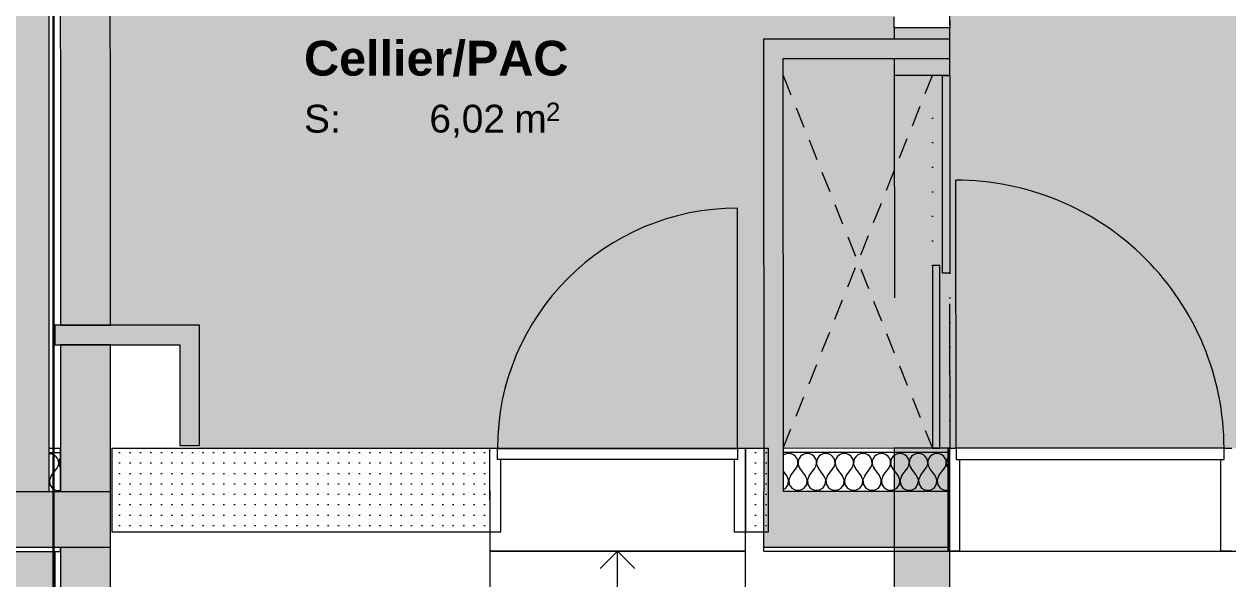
# Model space of a CAD drawing. Header units: millimetres. Extents: x 318905 to 439572, y -5133 to 105868.
# Drawn here: x 368244 to 372574, y 50883 to 52878 of the extents above; entities that cross this region are included whole.
import ezdxf

# ---------------------------------------------------------------- set-up
doc = ezdxf.new("R2010")
doc.units = ezdxf.units.MM
doc.header["$MEASUREMENT"] = 0
for name, pattern in [('ArchiStair2_dashed', [1800, 800, -1000]), ('Pointillé', [88.194442, 0, -88.194442]), ('Tirets petits', [125, 75, -50])]:
    doc.linetypes.add(name, pattern=pattern)
for name, color, linetype, lineweight in [('0_Stylo_No__1', 7, 'Continuous', 5), ('2D - Dessins placés (Géomètre)_Stylo_No__1', 7, 'Continuous', 5), ('2D - Dessins placés (Géomètre)_Stylo_No__141', 1, 'Continuous', 25), ('2D - Dessins placés (Géomètre)_Stylo_No__6', 5, 'Continuous', 5), ('INTI_Agencement_Stylo_No__1', 7, 'Continuous', 5), ('INTI_Agencement_Stylo_No__142', 8, 'Continuous', 0), ('Marques & Zones_Stylo_No__1', 7, 'Continuous', 5), ('Murs ext - Périphériques_Stylo_No__1', 7, 'Continuous', 5), ('Murs ext - Périphériques_Stylo_No__41', 7, 'Continuous', 20)]:
    doc.layers.add(name, color=color, linetype=linetype, lineweight=lineweight)
for name, color, linetype in [('2D - Dessins placés (Géomètre)', 7, 'Continuous'), ('INTI_Agencement', 7, 'Continuous'), ('Marques & Zones', 7, 'Continuous')]:
    doc.layers.add(name, color=color, linetype=linetype)
for name, color, linetype, lineweight, true_color in [('2D - Dessins placés (Géomètre)_Stylo_No__241', 7, 'Continuous', 5, 0x4d4d4d), ('2D - Dessins placés (Géomètre)_Stylo_No__253', 7, 'Continuous', 13, 0xb6d398), ('2D - Dessins placés (Géomètre)_Stylo_No__61', 7, 'Continuous', 15, 0x6a6a6a), ('Murs ext - Périphériques_Stylo_No__67', 7, 'Continuous', 15, 0x6a6a6a), ('Murs ext - Périphériques_Stylo_No__87', 7, 'Continuous', 13, 0x6a6a6a)]:
    doc.layers.add(name, color=color, linetype=linetype, lineweight=lineweight, true_color=true_color)
doc.styles.add('STYLE_GENERE_1', font='Arial')
doc.styles.add('STYLE_GENERE_2', font='Arial')
pattern_1 = [(0, (0, 0), (0, 86.60254), [0, -50]), (0, (25, 43.3), (0, 86.60254), [0, -50])]
pattern_2 = [(0, (0, 0), (0, 37.5), [0, -37.5])]

# ---------------------------------------------------------------- blocks, each defined once
blk = doc.blocks.new('*X37')
at = {"layer": 'Murs ext - Périphériques_Stylo_No__1', "linetype": 'Continuous'}
for p, q in [((368335, 51333.3), (368334.3, 51333.2)), ((368344.1, 51332.1), (368335, 51333.3)), ((368352.5, 51328.4), (368344.1, 51332.1)), ((368359.6, 51322.5), (368352.5, 51328.4)), ((368364.8, 51314.9), (368359.6, 51322.5)), ((368374.3, 51318.5), (368371.9, 51314.9)), ((368341.7, 51253.3), (368361.7, 51280)), ((368361.7, 51280), (368366.1, 51288.1)), ((368367.8, 51306.2), (368364.8, 51314.9)), ((368366.1, 51288.1), (368368.2, 51297)), ((368368.2, 51297), (368367.8, 51306.2)), ((368368.9, 51306.2), (368368.5, 51297)), ((368368.5, 51297), (368370.6, 51288.1)), ((368371.9, 51314.9), (368368.9, 51306.2)), ((368370.6, 51288.1), (368374.3, 51281.2)), ((368334.6, 51238.4), (368334.3, 51239.1)), ((368334.3, 51235.3), (368334.6, 51238.4)), ((368341.7, 51253.3), (368335.4, 51238.4)), ((368335.4, 51238.4), (368336.9, 51222.2)), ((368336.9, 51222.2), (368345.9, 51208.7)), ((368345.9, 51208.7), (368360.2, 51201)), ((368360.2, 51201), (368374.3, 51201))]:
    blk.add_line(p, q, dxfattribs=at)
blk = doc.blocks.new('Hachure_16', base_point=(0, 4000))
at = {"layer": 'Murs ext - Périphériques_Stylo_No__1', "linetype": 'Continuous'}
blk.add_blockref('*X37', (0, 0), dxfattribs=at)
blk = doc.blocks.new('*X43')
at = {"layer": 'Murs ext - Périphériques_Stylo_No__1', "linetype": 'Continuous'}
for p, q in [((370976.8, 51329.2), (370975.1, 51327.8)), ((370985.2, 51332.9), (370976.8, 51329.2)), ((370994.3, 51334.2), (370985.2, 51332.9)), ((371003.4, 51332.9), (370994.3, 51334.2)), ((371011.8, 51329.2), (371003.4, 51332.9)), ((371018.9, 51323.3), (371011.8, 51329.2)), ((371024.1, 51315.7), (371018.9, 51323.3)), ((371027.1, 51307), (371024.1, 51315.7)), ((371031.2, 51315.8), (371028.2, 51307)), ((371036.4, 51323.3), (371031.2, 51315.8)), ((371043.4, 51329.2), (371036.4, 51323.3)), ((371051.9, 51332.9), (371043.4, 51329.2)), ((371061, 51334.2), (371051.9, 51332.9)), ((371070.1, 51332.9), (371061, 51334.2)), ((371078.5, 51329.2), (371070.1, 51332.9)), ((371085.6, 51323.3), (371078.5, 51329.2)), ((371090.8, 51315.8), (371085.6, 51323.3)), ((371093.7, 51307.1), (371090.8, 51315.8)), ((371097.8, 51315.8), (371094.9, 51307.1)), ((371103, 51323.4), (371097.8, 51315.8)), ((371110.1, 51329.2), (371103, 51323.4)), ((371118.5, 51332.9), (371110.1, 51329.2)), ((371127.6, 51334.2), (371118.5, 51332.9)), ((371136.7, 51332.9), (371127.6, 51334.2)), ((371145.2, 51329.2), (371136.7, 51332.9)), ((371152.2, 51323.4), (371145.2, 51329.2)), ((371157.5, 51315.8), (371152.2, 51323.4)), ((371160.4, 51307.1), (371157.5, 51315.8)), ((371164.5, 51315.8), (371161.6, 51307.1)), ((371169.7, 51323.4), (371164.5, 51315.8)), ((371176.8, 51329.2), (371169.7, 51323.4)), ((371185.2, 51333), (371176.8, 51329.2)), ((371194.3, 51334.2), (371185.2, 51333)), ((371203.4, 51333), (371194.3, 51334.2)), ((371211.8, 51329.3), (371203.4, 51333)), ((371218.9, 51323.4), (371211.8, 51329.3)), ((371224.1, 51315.8), (371218.9, 51323.4)), ((371227.1, 51307.1), (371224.1, 51315.8)), ((371231.2, 51315.8), (371228.2, 51307.1)), ((371236.4, 51323.4), (371231.2, 51315.8)), ((371243.4, 51329.3), (371236.4, 51323.4)), ((371251.9, 51333), (371243.4, 51329.3)), ((371261, 51334.2), (371251.9, 51333)), ((371270.1, 51333), (371261, 51334.2)), ((371278.5, 51329.3), (371270.1, 51333)), ((371285.6, 51323.4), (371278.5, 51329.3)), ((371290.8, 51315.8), (371285.6, 51323.4)), ((371293.7, 51307.1), (371290.8, 51315.8)), ((371297.8, 51315.8), (371294.9, 51307.1)), ((371303, 51323.4), (371297.8, 51315.8)), ((371310.1, 51329.3), (371303, 51323.4)), ((371318.5, 51333), (371310.1, 51329.3)), ((371327.6, 51334.3), (371318.5, 51333)), ((371336.7, 51333), (371327.6, 51334.3)), ((371345.2, 51329.3), (371336.7, 51333)), ((371352.2, 51323.4), (371345.2, 51329.3)), ((371357.5, 51315.8), (371352.2, 51323.4)), ((371360.4, 51307.1), (371357.5, 51315.8)), ((371364.5, 51315.9), (371361.6, 51307.1)), ((371369.7, 51323.4), (371364.5, 51315.9)), ((371376.8, 51329.3), (371369.7, 51323.4)), ((371385.2, 51333), (371376.8, 51329.3)), ((371394.3, 51334.3), (371385.2, 51333)), ((371403.4, 51333), (371394.3, 51334.3)), ((371411.8, 51329.3), (371403.4, 51333)), ((371418.9, 51323.4), (371411.8, 51329.3)), ((371424.1, 51315.9), (371418.9, 51323.4)), ((371427.1, 51307.2), (371424.1, 51315.9)), ((371431.2, 51315.9), (371428.2, 51307.2)), ((371436.4, 51323.5), (371431.2, 51315.9)), ((371443.4, 51329.3), (371436.4, 51323.5)), ((371451.9, 51333), (371443.4, 51329.3)), ((371461, 51334.3), (371451.9, 51333)), ((371470.1, 51333), (371461, 51334.3)), ((371478.5, 51329.3), (371470.1, 51333)), ((371485.6, 51323.5), (371478.5, 51329.3)), ((371490.8, 51315.9), (371485.6, 51323.5)), ((371493.7, 51307.2), (371490.8, 51315.9)), ((371497.8, 51315.9), (371494.9, 51307.2)), ((371503, 51323.5), (371497.8, 51315.9)), ((371510.1, 51329.3), (371503, 51323.5)), ((371518.5, 51333.1), (371510.1, 51329.3)), ((371527.6, 51334.3), (371518.5, 51333.1)), ((371536.7, 51333.1), (371527.6, 51334.3)), ((371545.2, 51329.4), (371536.7, 51333.1)), ((371552.2, 51323.5), (371545.2, 51329.4)), ((371557.5, 51315.9), (371552.2, 51323.5)), ((371560.4, 51307.2), (371557.5, 51315.9)), ((371564.5, 51315.9), (371561.6, 51307.2)), ((371568.1, 51321.1), (371564.5, 51315.9)), ((371001, 51254.2), (371021, 51280.8)), ((371021, 51280.8), (371025.4, 51288.9)), ((371025.4, 51288.9), (371027.5, 51297.8)), ((371027.5, 51297.8), (371027.1, 51307)), ((371028.2, 51307), (371027.8, 51297.8)), ((371027.8, 51297.8), (371029.9, 51288.9)), ((371029.9, 51288.9), (371034.3, 51280.8)), ((371054.3, 51254.2), (371034.3, 51280.8)), ((371067.7, 51254.2), (371087.7, 51280.9)), ((371087.7, 51280.9), (371092.1, 51288.9)), ((371092.1, 51288.9), (371094.2, 51297.9)), ((371094.2, 51297.9), (371093.7, 51307.1)), ((371094.9, 51307.1), (371094.4, 51297.9)), ((371094.4, 51297.9), (371096.5, 51288.9)), ((371096.5, 51288.9), (371101, 51280.9)), ((371121, 51254.2), (371101, 51280.9)), ((371134.3, 51254.2), (371154.3, 51280.9)), ((371154.3, 51280.9), (371158.8, 51288.9)), ((371158.8, 51288.9), (371160.8, 51297.9)), ((371160.8, 51297.9), (371160.4, 51307.1)), ((371161.6, 51307.1), (371161.1, 51297.9)), ((371161.1, 51297.9), (371163.2, 51288.9)), ((371163.2, 51288.9), (371167.7, 51280.9)), ((371187.7, 51254.2), (371167.7, 51280.9)), ((371201, 51254.2), (371221, 51280.9)), ((371221, 51280.9), (371225.4, 51288.9)), ((371225.4, 51288.9), (371227.5, 51297.9)), ((371227.5, 51297.9), (371227.1, 51307.1)), ((371228.2, 51307.1), (371227.8, 51297.9)), ((371227.8, 51297.9), (371229.9, 51289)), ((371229.9, 51289), (371234.3, 51280.9)), ((371254.3, 51254.2), (371234.3, 51280.9)), ((371267.7, 51254.2), (371287.7, 51280.9)), ((371287.7, 51280.9), (371292.1, 51289)), ((371292.1, 51289), (371294.2, 51297.9)), ((371294.2, 51297.9), (371293.7, 51307.1)), ((371294.9, 51307.1), (371294.4, 51297.9)), ((371294.4, 51297.9), (371296.5, 51289)), ((371296.5, 51289), (371301, 51280.9)), ((371321, 51254.3), (371301, 51280.9)), ((371334.3, 51254.3), (371354.3, 51280.9)), ((371354.3, 51280.9), (371358.8, 51289)), ((371358.8, 51289), (371360.8, 51297.9)), ((371360.8, 51297.9), (371360.4, 51307.1)), ((371361.6, 51307.1), (371361.1, 51297.9)), ((371361.1, 51297.9), (371363.2, 51289)), ((371363.2, 51289), (371367.7, 51280.9)), ((371387.7, 51254.3), (371367.7, 51280.9)), ((371401, 51254.3), (371421, 51281)), ((371421, 51281), (371425.4, 51289)), ((371425.4, 51289), (371427.5, 51298)), ((371427.5, 51298), (371427.1, 51307.2)), ((371428.2, 51307.2), (371427.8, 51298)), ((371427.8, 51298), (371429.9, 51289)), ((371429.9, 51289), (371434.3, 51281)), ((371454.3, 51254.3), (371434.3, 51281)), ((371467.7, 51254.3), (371487.7, 51281)), ((371487.7, 51281), (371492.1, 51289)), ((371492.1, 51289), (371494.2, 51298)), ((371494.2, 51298), (371493.7, 51307.2)), ((371494.9, 51307.2), (371494.4, 51298)), ((371494.4, 51298), (371496.5, 51289)), ((371496.5, 51289), (371501, 51281)), ((371521, 51254.3), (371501, 51281)), ((371534.3, 51254.3), (371554.3, 51281)), ((371554.3, 51281), (371558.8, 51289.1)), ((371558.8, 51289.1), (371560.8, 51298)), ((371560.8, 51298), (371560.4, 51307.2)), ((371561.6, 51307.2), (371561.1, 51298)), ((371561.1, 51298), (371563.2, 51289.1)), ((371563.2, 51289.1), (371567.7, 51281)), ((371568.1, 51280.4), (371567.7, 51281)), ((370987.7, 51254.2), (370975.1, 51270.9)), ((370993.9, 51239.2), (370987.7, 51254.2)), ((370992.4, 51223), (370993.9, 51239.2)), ((371001, 51254.2), (370994.7, 51239.2)), ((370994.7, 51239.2), (370996.2, 51223)), ((371060.6, 51239.2), (371054.3, 51254.2)), ((371059.1, 51223), (371060.6, 51239.2)), ((371067.7, 51254.2), (371061.4, 51239.2)), ((371061.4, 51239.2), (371062.9, 51223)), ((371127.3, 51239.2), (371121, 51254.2)), ((371125.8, 51223.1), (371127.3, 51239.2)), ((371134.3, 51254.2), (371128, 51239.2)), ((371128, 51239.2), (371129.6, 51223.1)), ((371193.9, 51239.3), (371187.7, 51254.2)), ((371192.4, 51223.1), (371193.9, 51239.3)), ((371201, 51254.2), (371194.7, 51239.3)), ((371194.7, 51239.3), (371196.2, 51223.1)), ((371260.6, 51239.3), (371254.3, 51254.2)), ((371259.1, 51223.1), (371260.6, 51239.3)), ((371267.7, 51254.2), (371261.4, 51239.3)), ((371261.4, 51239.3), (371262.9, 51223.1)), ((371327.3, 51239.3), (371321, 51254.3)), ((371325.8, 51223.1), (371327.3, 51239.3)), ((371334.3, 51254.3), (371328, 51239.3)), ((371328, 51239.3), (371329.6, 51223.1)), ((371393.9, 51239.3), (371387.7, 51254.3)), ((371392.4, 51223.1), (371393.9, 51239.3)), ((371401, 51254.3), (371394.7, 51239.3)), ((371394.7, 51239.3), (371396.2, 51223.2)), ((371460.6, 51239.3), (371454.3, 51254.3)), ((371459.1, 51223.2), (371460.6, 51239.3)), ((371467.7, 51254.3), (371461.4, 51239.3)), ((371461.4, 51239.3), (371462.9, 51223.2)), ((371527.3, 51239.4), (371521, 51254.3)), ((371525.8, 51223.2), (371527.3, 51239.4)), ((371534.3, 51254.3), (371528, 51239.4)), ((371528, 51239.4), (371529.6, 51223.2)), ((370975.2, 51205.1), (370983.4, 51209.5)), ((370983.4, 51209.5), (370992.4, 51223)), ((370996.2, 51223), (371005.2, 51209.5)), ((371005.2, 51209.5), (371019.6, 51201.8)), ((371019.6, 51201.8), (371035.8, 51201.8)), ((371035.8, 51201.8), (371050.1, 51209.5)), ((371050.1, 51209.5), (371059.1, 51223)), ((371062.9, 51223), (371071.9, 51209.5)), ((371071.9, 51209.5), (371086.2, 51201.9)), ((371086.2, 51201.9), (371102.5, 51201.9)), ((371102.5, 51201.9), (371116.8, 51209.5)), ((371116.8, 51209.5), (371125.8, 51223.1)), ((371129.6, 51223.1), (371138.6, 51209.6)), ((371138.6, 51209.6), (371152.9, 51201.9)), ((371152.9, 51201.9), (371169.1, 51201.9)), ((371169.1, 51201.9), (371183.4, 51209.6)), ((371183.4, 51209.6), (371192.4, 51223.1)), ((371196.2, 51223.1), (371205.2, 51209.6)), ((371205.2, 51209.6), (371219.6, 51201.9)), ((371219.6, 51201.9), (371235.8, 51201.9)), ((371235.8, 51201.9), (371250.1, 51209.6)), ((371250.1, 51209.6), (371259.1, 51223.1)), ((371262.9, 51223.1), (371271.9, 51209.6)), ((371271.9, 51209.6), (371286.2, 51201.9)), ((371286.2, 51201.9), (371302.5, 51201.9)), ((371302.5, 51201.9), (371316.8, 51209.6)), ((371316.8, 51209.6), (371325.8, 51223.1)), ((371329.6, 51223.1), (371338.6, 51209.6)), ((371338.6, 51209.6), (371352.9, 51201.9)), ((371352.9, 51201.9), (371369.1, 51201.9)), ((371369.1, 51201.9), (371383.4, 51209.6)), ((371383.4, 51209.6), (371392.4, 51223.1)), ((371396.2, 51223.2), (371405.2, 51209.6)), ((371405.2, 51209.6), (371419.6, 51202)), ((371419.6, 51202), (371435.8, 51202)), ((371435.8, 51202), (371450.1, 51209.6)), ((371450.1, 51209.6), (371459.1, 51223.2)), ((371462.9, 51223.2), (371471.9, 51209.7)), ((371471.9, 51209.7), (371486.2, 51202)), ((371486.2, 51202), (371502.5, 51202)), ((371502.5, 51202), (371516.8, 51209.7)), ((371516.8, 51209.7), (371525.8, 51223.2)), ((371529.6, 51223.2), (371538.6, 51209.7)), ((371538.6, 51209.7), (371552.9, 51202)), ((371552.9, 51202), (371568.1, 51202))]:
    blk.add_line(p, q, dxfattribs=at)
blk = doc.blocks.new('Hachure_19', base_point=(0, 4000))
at = {"layer": 'Murs ext - Périphériques_Stylo_No__1', "linetype": 'Continuous'}
blk.add_blockref('*X43', (0, 0), dxfattribs=at)
blk = doc.blocks.new('Armoire[17]', base_point=(370974.2, 51352.6))
at = {"layer": 'INTI_Agencement_Stylo_No__1', "linetype": 'Pointillé'}
for p, q in [((371511.4, 52010.4), (371511.4, 52693.5)), ((371574.1, 51981.9), (371574.1, 51352.6))]:
    blk.add_line(p, q, dxfattribs=at)
at = {"layer": 'INTI_Agencement_Stylo_No__1', "linetype": 'Continuous'}
for p, q in [((371547.3, 51981.9), (371547.2, 52693.5)), ((371547.2, 52693.5), (371574.1, 52693.5)), ((371574.1, 52693.5), (371574.1, 51981.9)), ((371511.4, 52010.4), (371511.4, 51352.6)), ((371538.3, 52010.4), (371511.4, 52010.4)), ((371538.3, 51352.6), (371538.3, 52010.4)), ((371574.1, 51981.9), (371547.3, 51981.9)), ((371511.4, 51352.6), (371538.3, 51352.6))]:
    blk.add_line(p, q, dxfattribs=at)
at = {"layer": 'INTI_Agencement_Stylo_No__142', "linetype": 'Tirets petits'}
for p, q in [((370974.2, 51352.6), (371511.4, 52693.5)), ((370974.2, 52693.5), (371511.4, 51352.6))]:
    blk.add_line(p, q, dxfattribs=at)
blk = doc.blocks.new('Ligne_1', base_point=(370378.6, 50399))
at = {"layer": '2D - Dessins placés (Géomètre)_Stylo_No__1', "linetype": 'Continuous'}
blk.add_line((370378.6, 50399), (370378.5, 50982.4), dxfattribs=at)
at = {"layer": '2D - Dessins placés (Géomètre)_Stylo_No__61', "linetype": 'Continuous'}
for q in [(370316, 50919.9), (370441, 50919.9)]:
    blk.add_line((370378.5, 50982.4), q, dxfattribs=at)

msp = doc.modelspace()

# ---------------------------------------------------------------- hatches: boundary and pattern name
at = {"layer": '2D - Dessins placés (Géomètre)_Stylo_No__253', "linetype": 'Continuous', "lineweight": 0, "true_color": 0x5b694c}
msp.add_hatch(color=251, dxfattribs=at).paths.add_polyline_path([(356631.363, 46941.466), (361330.456, 46935.654), (361335.319, 50980.686), (368354.378, 50981.687), (368348.302, 43799.48), (356774.924, 43602.251), (356774.191, 43654.39), (356452.832, 43649.509)])
at = {"layer": 'Marques & Zones', "linetype": 'Continuous', "lineweight": 0, "true_color": 0xebf5fc}
for points in [[(370920.956, 52754.363), (370921.181, 51352.461), (376160.357, 51354.059), (376160.343, 51442.927), (376159.118, 59073.391), (371519.648, 59072.646), (371519.027, 58735.332), (370893.179, 58736.483), (370893.799, 59073.398), (368553.078, 59072.17), (368545.064, 56262.557), (370403.529, 56262.855), (370403.674, 55362.855), (369471.248, 55362.706), (369471.325, 54881.149), (371573.751, 54881.487), (371574.103, 52693.509), (371374.103, 52693.477), (371374.093, 52754.436)], [(368553.928, 53783.827), (368554.247, 51794.978), (368874.247, 51795.029), (368874.318, 51352.209), (370904.519, 51352.535), (370904.486, 52763.44), (370905.164, 52763.44), (370904.011, 52824.36), (371374.082, 52824.436), (371375.058, 53784.281), (368873.928, 53783.879)]]:
    msp.add_hatch(color=7, dxfattribs=at).paths.add_polyline_path(points)
at = {"layer": 'Murs ext - Périphériques_Stylo_No__1', "linetype": 'Continuous'}
for points in [[(368334.318, 51351.675), (368333.078, 59073.39), (368153.078, 59073.39), (368154.318, 51351.675)], [(368373.928, 53783.799), (368374.247, 51794.949), (368554.247, 51794.978), (368553.928, 53783.827)], [(371374.075, 52864.28), (371374.082, 52824.436), (371574.082, 52824.468), (371574.075, 52864.313)], [(371374.082, 52824.436), (370904.011, 52824.36), (370974.056, 52754.371), (371374.093, 52754.436)], [(370945.73, 51197.484), (370974.955, 51352.493), (370974.056, 52754.371), (370904.011, 52824.36), (370905.054, 51197.471)], [(371374.082, 52824.436), (371374.093, 52754.436), (371574.093, 52754.468), (371574.082, 52824.468)], [(371374.093, 52754.436), (371374.103, 52693.477), (371574.103, 52693.509), (371574.093, 52754.468)], [(368354.258, 51724.946), (368804.258, 51725.018), (368874.247, 51795.029), (368354.247, 51794.946)], [(368804.258, 51725.018), (368804.316, 51363.055), (368874.316, 51363.066), (368874.247, 51795.029)], [(368554.343, 51196.674), (368554.258, 51724.978), (368374.258, 51724.949), (368374.343, 51196.675)], [(368334.318, 51351.675), (368154.318, 51351.675), (368154.321, 51336.675), (368334.321, 51336.675)], [(368334.321, 51336.675), (368154.321, 51336.675), (368154.343, 51196.675), (368334.343, 51196.675)], [(370975.09, 51337.493), (370972.127, 51337.492), (370945.73, 51197.484), (370975.18, 51197.493)], [(370975.08, 51352.493), (370974.955, 51352.493), (370972.127, 51337.492), (370975.09, 51337.493)], [(371573.632, 48584.295), (371573.187, 51352.642), (371373.187, 51352.61), (371373.6, 48784.279)], [(366344.849, 50996.68), (368374.375, 50996.675), (368374.343, 51196.675), (366344.849, 51196.68)], [(368554.375, 50996.674), (368554.343, 51196.674), (368374.343, 51196.675), (368374.375, 50996.675)], [(370905.054, 51197.471), (370905.182, 50997.471), (370908.02, 50997.472), (370945.73, 51197.484)], [(370975.18, 51197.493), (370945.73, 51197.484), (370908.02, 50997.472), (370975.308, 50997.493)], [(370975.18, 51197.493), (370975.308, 50997.493), (371568.176, 50997.672), (371568.115, 51197.672)], [(368374.375, 50996.675), (368374.763, 48584.042), (368554.731, 48784.056), (368554.375, 50996.674)]]:
    msp.add_hatch(color=256, dxfattribs=at).paths.add_polyline_path(points)
h = msp.add_hatch(dxfattribs=at)
h.set_pattern_fill('Gypse', color=256, style=0, pattern_type=2)
h.set_pattern_definition(pattern_2)
h.paths.add_polyline_path([(368559.856, 51352.158), (368559.904, 51052.158), (369918.503, 51052.377), (369918.455, 51352.377)])
h = msp.add_hatch(dxfattribs=at)
h.set_pattern_fill('Gypse', color=256, style=0, pattern_type=2)
h.set_pattern_definition(pattern_2)
h.paths.add_polyline_path([(370838.503, 51052.524), (370921.009, 51052.538), (370920.961, 51352.538), (370838.455, 51352.524)])
h = msp.add_hatch(dxfattribs=at)
h.set_pattern_fill('Plâtre___Enduit', color=256, style=0, pattern_type=2)
h.set_pattern_definition(pattern_1)
h.paths.add_polyline_path([(366344.849, 50981.68), (368374.378, 50981.675), (368374.375, 50996.675), (366344.849, 50996.68)])
h = msp.add_hatch(dxfattribs=at)
h.set_pattern_fill('Plâtre___Enduit', color=256, style=0, pattern_type=2)
h.set_pattern_definition(pattern_1)
h.paths.add_polyline_path([(370905.182, 50997.471), (370905.192, 50982.471), (370908.02, 50997.472)])
h = msp.add_hatch(dxfattribs=at)
h.set_pattern_fill('Plâtre___Enduit', color=256, style=0, pattern_type=2)
h.set_pattern_definition(pattern_1)
h.paths.add_polyline_path([(370908.02, 50997.472), (370905.192, 50982.471), (371568.18, 50982.672), (371568.176, 50997.672)])

# ---------------------------------------------------------------- linework, layer by layer
at = {"layer": '0_Stylo_No__1', "linetype": 'ArchiStair2_dashed'}
for p, q in [((371571.947, 59072.654), (371573.187, 51352.642)), ((371374.103, 52693.477), (371374.318, 51352.61))]:
    msp.add_line(p, q, dxfattribs=at)
at = {"layer": '2D - Dessins placés (Géomètre)_Stylo_No__1', "linetype": 'Continuous', "flags": 128}
for points in [[(369918.515, 50982.305), (370838.515, 50982.453), (370838.455, 51352.524), (369918.455, 51352.377)], [(370838.515, 50982.453), (369918.515, 50982.305), (369918.563, 50678.973), (370838.563, 50679.121)], [(371573.247, 50982.201), (372693.3, 50982.381), (372693.444, 50082.381), (371573.391, 50082.201)]]:
    msp.add_lwpolyline(points, close=True, dxfattribs=at)
at = {"layer": '2D - Dessins placés (Géomètre)_Stylo_No__141', "linetype": 'Continuous', "flags": 128}
msp.add_lwpolyline([(368351.981, 63040.659), (383755.927, 63220.923), (383281.2, 43774.734), (368348.252, 43533.964)], close=True, dxfattribs=at)
at = {"layer": '2D - Dessins placés (Géomètre)_Stylo_No__241', "linetype": 'Continuous', "flags": 128}
msp.add_lwpolyline([(356631.363, 46941.466), (361330.456, 46935.654), (361335.319, 50980.686), (368354.378, 50981.687), (368348.302, 43799.48), (356774.924, 43602.251), (356774.191, 43654.39), (356452.832, 43649.509)], close=True, dxfattribs=at)
at = {"layer": '2D - Dessins placés (Géomètre)_Stylo_No__6', "linetype": 'Continuous', "flags": 128}
msp.add_lwpolyline([(353815.298, 60495.684), (355242.809, 62889.993), (363127.163, 62980.609), (368351.981, 63040.659), (368350.661, 43531.59), (352979.142, 43298.784), (353512.238, 53983.429)], close=True, dxfattribs=at)
at = {"layer": 'Murs ext - Périphériques_Stylo_No__1', "linetype": 'Continuous'}
for p, q in [((371374.075, 52864.28), (371374.069, 52904.28)), ((371574.071, 52892.313), (371574.075, 52864.313)), ((371574.075, 52864.313), (371374.075, 52864.28)), ((371574.075, 52864.313), (371374.075, 52864.28)), ((371574.075, 52864.313), (371374.075, 52864.28)), ((371596.068, 51352.68), (371595.777, 52316.68)), ((370810.455, 51352.52), (370810.316, 52216.52)), ((368374.321, 51336.675), (368334.321, 51336.675)), ((369946.455, 51352.381), (369918.455, 51352.377)), ((369918.455, 51352.377), (369918.503, 51052.377)), ((369918.455, 51352.377), (369918.503, 51052.377)), ((369918.455, 51352.377), (369918.503, 51052.377)), ((369946.455, 51352.381), (370810.455, 51352.52)), ((369946.462, 51312.381), (369946.455, 51352.381)), ((369946.462, 51312.381), (369946.455, 51352.381)), ((370838.455, 51352.524), (370810.455, 51352.52)), ((370810.455, 51352.52), (370810.462, 51312.52)), ((370810.455, 51352.52), (370810.462, 51312.52)), ((370838.503, 51052.524), (370838.455, 51352.524)), ((370838.455, 51352.524), (370838.503, 51052.524)), ((370838.455, 51352.524), (370838.503, 51052.524)), ((371568.073, 51337.672), (370975.09, 51337.493)), ((371568.068, 51352.672), (371596.068, 51352.68)), ((371568.18, 50982.672), (371568.068, 51352.672)), ((371568.068, 51352.672), (371568.073, 51337.672)), ((371568.068, 51352.672), (371568.073, 51337.672)), ((371568.073, 51337.672), (371568.115, 51197.672)), ((371568.073, 51337.672), (371568.115, 51197.672)), ((372560.068, 51352.972), (371596.068, 51352.68)), ((371596.068, 51352.68), (371596.08, 51312.68)), ((371596.068, 51352.68), (371596.08, 51312.68)), ((372560.068, 51352.972), (372588.068, 51352.98)), ((372560.08, 51312.972), (372560.068, 51352.972)), ((372560.08, 51312.972), (372560.068, 51352.972)), ((370810.462, 51312.52), (369946.462, 51312.381)), ((369958.462, 51312.383), (369946.462, 51312.381)), ((369958.503, 51052.383), (369958.462, 51312.383)), ((370810.462, 51312.52), (370798.462, 51312.518)), ((370798.462, 51312.518), (370798.503, 51052.518)), ((371596.08, 51312.68), (372560.08, 51312.972)), ((371596.08, 51312.68), (371608.08, 51312.684)), ((371608.08, 51312.684), (371608.18, 50982.684)), ((372548.08, 51312.968), (372560.08, 51312.972)), ((372548.18, 50982.968), (372548.08, 51312.968)), ((368374.343, 51196.675), (366344.849, 51196.68)), ((368554.343, 51196.674), (368374.343, 51196.675)), ((371568.115, 51197.672), (370975.18, 51197.493)), ((371568.115, 51197.672), (371568.176, 50997.672)), ((371568.115, 51197.672), (371568.176, 50997.672)), ((371568.115, 51197.672), (371568.176, 50997.672)), ((369918.503, 51052.377), (369958.503, 51052.383)), ((370798.503, 51052.518), (370838.503, 51052.524)), ((371568.176, 50997.672), (371568.18, 50982.672)), ((371568.176, 50997.672), (371568.18, 50982.672)), ((371608.18, 50982.684), (371568.18, 50982.672)), ((372588.18, 50982.98), (372548.18, 50982.968))]:
    msp.add_line(p, q, dxfattribs=at)
at = {"layer": 'Murs ext - Périphériques_Stylo_No__1', "linetype": 'Continuous', "flags": 128}
msp.add_lwpolyline([(370905.182, 50997.471), (370905.054, 51197.471)], dxfattribs=at)
at = {"layer": 'Murs ext - Périphériques_Stylo_No__1', "linetype": 'Continuous'}
for centre, radius, start, end in [((371596.068, 51352.68), 964, 0.017319, 90.017319), ((370810.455, 51352.52), 864, 90.009202, 180.009202)]:
    msp.add_arc(centre, radius, start, end, dxfattribs=at)
at = {"layer": 'Murs ext - Périphériques_Stylo_No__41', "linetype": 'Continuous'}
for p, q in [((371574.075, 52864.313), (371374.075, 52864.28)), ((371574.082, 52824.468), (371374.082, 52824.436)), ((371374.093, 52754.436), (371574.093, 52754.468)), ((368374.247, 51794.949), (368554.247, 51794.978)), ((368554.258, 51724.978), (368374.258, 51724.949)), ((368334.321, 51336.675), (368334.318, 51351.675)), ((368334.343, 51196.675), (368334.321, 51336.675)), ((369918.455, 51352.377), (369918.503, 51052.377)), ((370838.455, 51352.524), (370838.503, 51052.524)), ((370975.09, 51337.493), (370975.08, 51352.493)), ((370975.18, 51197.493), (370975.09, 51337.493))]:
    msp.add_line(p, q, dxfattribs=at)
at = {"layer": 'Murs ext - Périphériques_Stylo_No__41', "linetype": 'Continuous', "flags": 128}
for points in [[(368334.318, 51351.675), (368333.078, 59073.39)], [(368373.928, 53783.799), (368374.247, 51794.949)], [(368554.247, 51794.978), (368553.928, 53783.827)], [(371374.075, 52864.28), (371374.082, 52824.436)], [(371574.103, 52693.509), (371574.075, 52864.313)], [(371374.082, 52824.436), (370904.011, 52824.36)], [(370904.011, 52824.36), (370905.054, 51197.471)], [(370974.056, 52754.371), (371374.093, 52754.436)], [(370974.955, 51352.493), (370974.056, 52754.371)], [(371374.093, 52754.436), (371374.103, 52693.477)], [(371574.103, 52693.509), (371374.103, 52693.477)], [(368874.247, 51795.029), (368354.247, 51794.946)], [(368354.247, 51794.946), (368354.258, 51724.946)], [(368874.316, 51363.066), (368874.247, 51795.029)], [(368354.258, 51724.946), (368804.258, 51725.018)], [(368374.258, 51724.949), (368374.343, 51196.675)], [(368554.731, 48784.056), (368554.258, 51724.978)], [(368804.258, 51725.018), (368804.316, 51363.055)], [(368804.316, 51363.055), (368874.316, 51363.066)], [(369918.455, 51352.377), (368559.856, 51352.158)], [(368559.856, 51352.158), (368559.904, 51052.158)], [(370920.961, 51352.538), (370838.455, 51352.524)], [(370921.009, 51052.538), (370920.961, 51352.538)], [(371573.187, 51352.642), (371373.187, 51352.61)], [(371373.187, 51352.61), (371373.6, 48784.279)], [(371573.632, 48584.295), (371573.187, 51352.642)], [(368559.904, 51052.158), (369918.503, 51052.377)], [(370838.503, 51052.524), (370921.009, 51052.538)], [(368374.375, 50996.675), (368374.763, 48584.042)]]:
    msp.add_lwpolyline(points, dxfattribs=at)
at = {"layer": 'Murs ext - Périphériques_Stylo_No__67', "linetype": 'Continuous'}
for p, q in [((371568.073, 51337.672), (371568.115, 51197.672)), ((366344.849, 50996.68), (368374.375, 50996.675)), ((368374.375, 50996.675), (368554.375, 50996.674)), ((370905.182, 50997.471), (370908.02, 50997.472)), ((370908.02, 50997.472), (370975.308, 50997.493)), ((370975.308, 50997.493), (371568.176, 50997.672))]:
    msp.add_line(p, q, dxfattribs=at)
at = {"layer": 'Murs ext - Périphériques_Stylo_No__67', "linetype": 'Continuous', "flags": 128}
msp.add_lwpolyline([(368374.343, 51196.675), (368374.321, 51336.675)], dxfattribs=at)
at = {"layer": 'Murs ext - Périphériques_Stylo_No__87', "linetype": 'Continuous'}
for p, q in [((371568.068, 51352.672), (371568.073, 51337.672)), ((371568.176, 50997.672), (371568.18, 50982.672))]:
    msp.add_line(p, q, dxfattribs=at)
at = {"layer": 'Murs ext - Périphériques_Stylo_No__87', "linetype": 'Continuous', "flags": 128}
for points in [[(368374.318, 51351.675), (368334.318, 51351.675)], [(368374.321, 51336.675), (368374.318, 51351.675)], [(371568.068, 51352.672), (370974.955, 51352.493)], [(366344.849, 50981.68), (368374.378, 50981.675)], [(368374.378, 50981.675), (368374.375, 50996.675)], [(370905.192, 50982.471), (370905.182, 50997.471)], [(370905.192, 50982.471), (371568.18, 50982.672)]]:
    msp.add_lwpolyline(points, dxfattribs=at)

# ---------------------------------------------------------------- block references
at = {"layer": '2D - Dessins placés (Géomètre)', "linetype": 'Continuous'}
msp.add_blockref('Ligne_1', (370378.608, 50399.047), dxfattribs=at)
at = {"layer": 'INTI_Agencement', "color": 104, "linetype": 'Continuous', "lineweight": 5, "true_color": 0x029e21}
msp.add_blockref('Armoire[17]', (370974.198, 51352.634), dxfattribs=at)
at = {"layer": 'Murs ext - Périphériques_Stylo_No__1', "linetype": 'Continuous'}
for name in ['Hachure_16', 'Hachure_19']:
    msp.add_blockref(name, (0, 4000), dxfattribs=at)

# ---------------------------------------------------------------- texts
at = {"layer": 'Marques & Zones_Stylo_No__1', "linetype": 'Continuous', "attachment_point": 1, "rotation": 0.009202}
for s, insert, char_height, style in [('\\A1;{\\pql;\\pt0;\\fArial|b1|i0|c0|p34;Cellier/PAC}', (369250.79, 52818.127), 125, 'STYLE_GENERE_1'), ('\\A1;{\\pql;\\pt0;\\fArial|b0|i0|c0|p34;S: }', (369250.827, 52588.127), 100, 'STYLE_GENERE_2'), ('\\A1;{\\pql;\\fArial|b0|i0|c0|p34;6,02}', (369701.638, 52588.2), 100, 'STYLE_GENERE_2'), ('\\A1;{\\pql;\\fArial|b0|i0|c0|p34;2}', (370120.907, 52595.886), 66.66667, 'STYLE_GENERE_2'), ('\\A1;{\\pql;\\fArial|b0|i0|c0|p34; m}', (369968.558, 52588.243), 100, 'STYLE_GENERE_2')]:
    msp.add_mtext(s, dxfattribs=dict(at, insert=insert, char_height=char_height, style=style))

doc.saveas('drawing.dxf')
